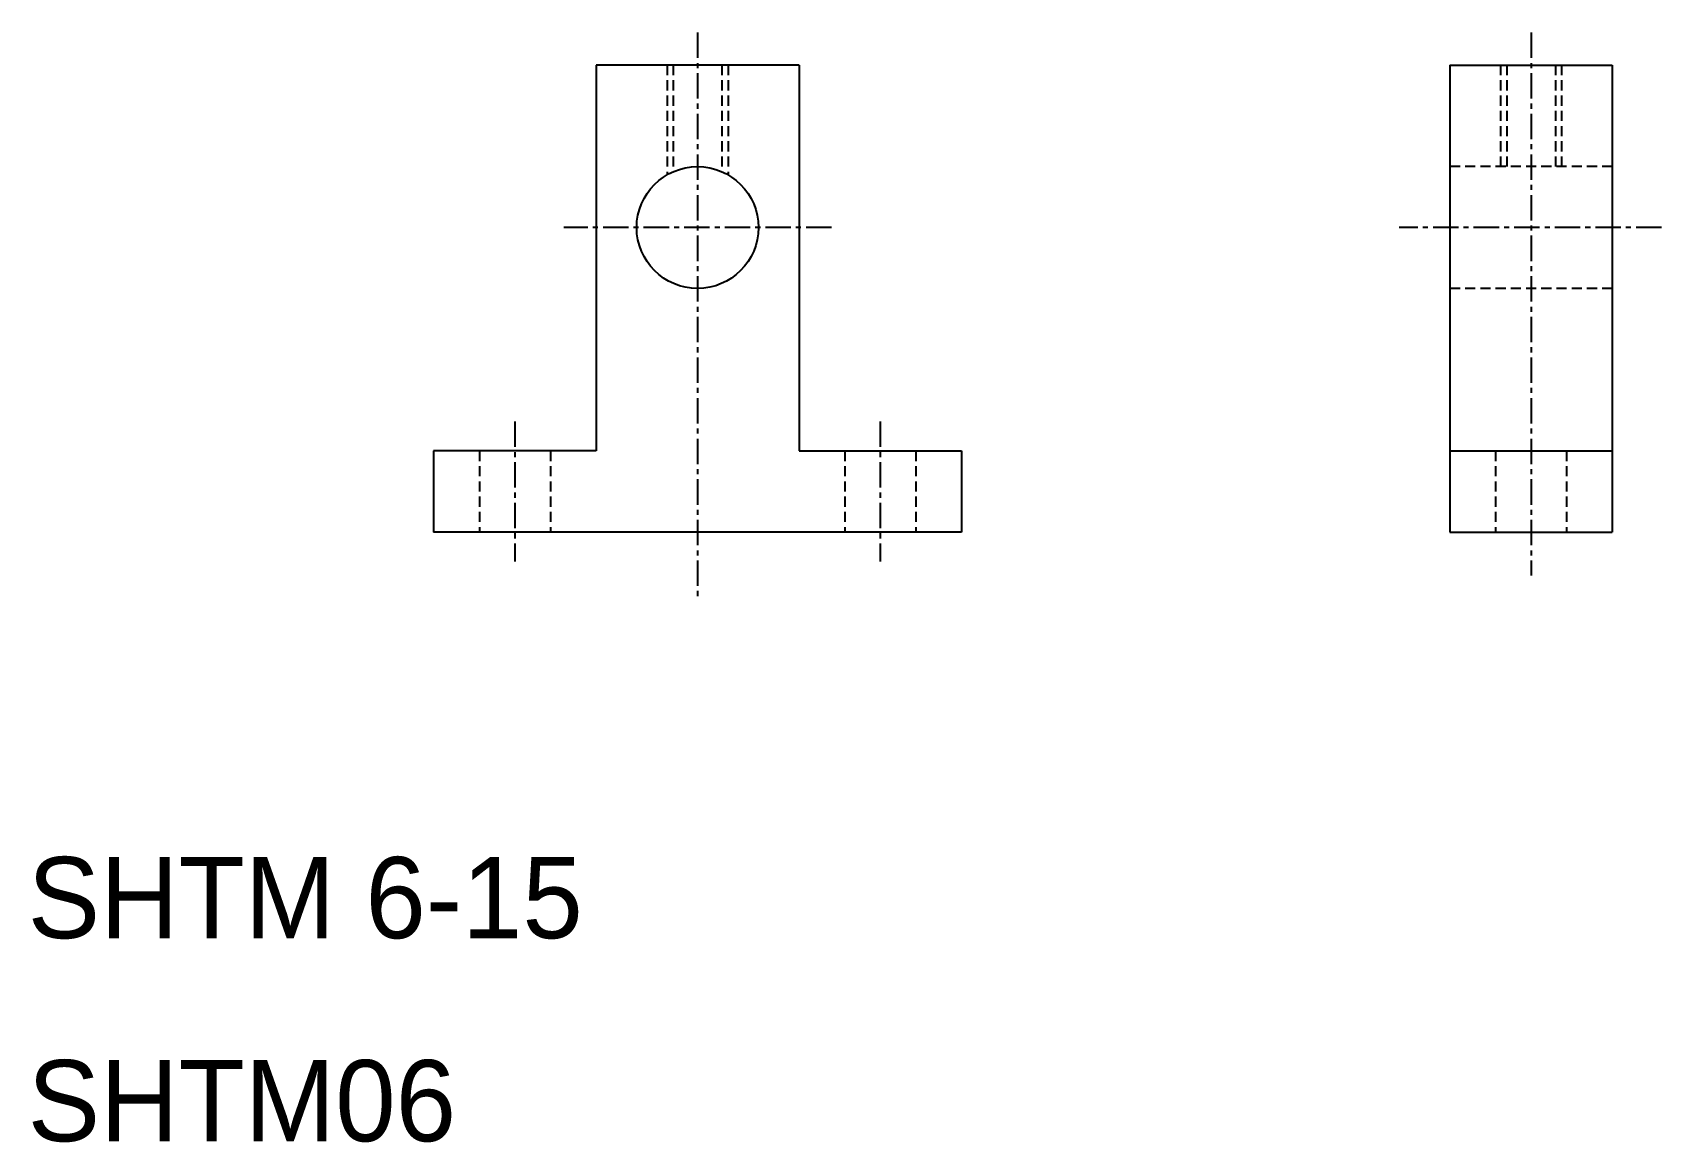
# Model space of a CAD drawing. Extents: x 10.2 to 90.5, y 9.9 to 64.6.
import ezdxf

# ---------------------------------------------------------------- set-up
doc = ezdxf.new("R2010")
doc.units = 0
doc.linetypes.add('CENTER', pattern=[2, 1.25, -0.25, 0.25, -0.25])
doc.linetypes.add('DASHED', pattern=[0.75, 0.5, -0.25])
doc.layers.get('0').update_dxf_attribs({"linetype": 'CONTINUOUS'})
doc.layers.add('CENTER', color=1, linetype='CENTER')

msp = doc.modelspace()

# ---------------------------------------------------------------- linework, layer by layer
at = {"color": 7, "linetype": 'CONTINUOUS'}
for p, q in [((38, 63), (38, 44)), ((48, 63), (38, 63)), ((48, 63), (48, 44)), ((80.059, 63), (80.059, 40)), ((80.059, 63), (88.059, 63)), ((88.059, 63), (88.059, 40)), ((38, 44), (30, 44)), ((30, 44), (30, 40)), ((48, 44), (56, 44)), ((56, 44), (56, 40)), ((80.059, 44), (88.059, 44)), ((30, 43), (30, 43)), ((30, 42), (30, 42)), ((56, 40), (30, 40)), ((80.059, 40), (88.059, 40))]:
    msp.add_line(p, q, dxfattribs=at)
at = {"color": 3, "linetype": 'DASHED'}
for p, q in [((41.5, 63), (41.5, 57.598)), ((41.8, 63), (41.8, 57.75)), ((44.2, 63), (44.2, 57.75)), ((44.5, 63), (44.5, 57.598)), ((82.559, 63), (82.559, 58)), ((82.859, 63), (82.859, 58)), ((85.259, 63), (85.259, 58)), ((85.559, 63), (85.559, 58)), ((88.059, 58), (80.059, 58)), ((88.059, 52), (80.059, 52)), ((32.25, 44), (32.25, 40)), ((35.75, 44), (35.75, 40)), ((50.25, 44), (50.25, 40)), ((53.75, 44), (53.75, 40)), ((82.309, 44), (82.309, 40)), ((85.809, 44), (85.809, 40))]:
    msp.add_line(p, q, dxfattribs=at)
at = {"color": 7, "linetype": 'CONTINUOUS'}
msp.add_circle((43, 55), 3, dxfattribs=at)
at = {"layer": 'CENTER', "color": 1, "linetype": 'CENTER'}
for p, q in [((43, 64.601), (43, 36.687)), ((84.059, 64.601), (84.059, 37.861)), ((49.593, 55), (36.407, 55)), ((90.478, 55), (77.566, 55)), ((34, 45.443), (34, 38.557)), ((52, 45.443), (52, 38.557))]:
    msp.add_line(p, q, dxfattribs=at)

# ---------------------------------------------------------------- texts
at = {"color": 7, "linetype": 'CONTINUOUS'}
for s, p in [('SHTM 6-15', (10, 20)), ('SHTM06', (10, 10))]:
    msp.add_text(s, height=4, dxfattribs=at).set_placement(p)

doc.saveas('drawing.dxf')
